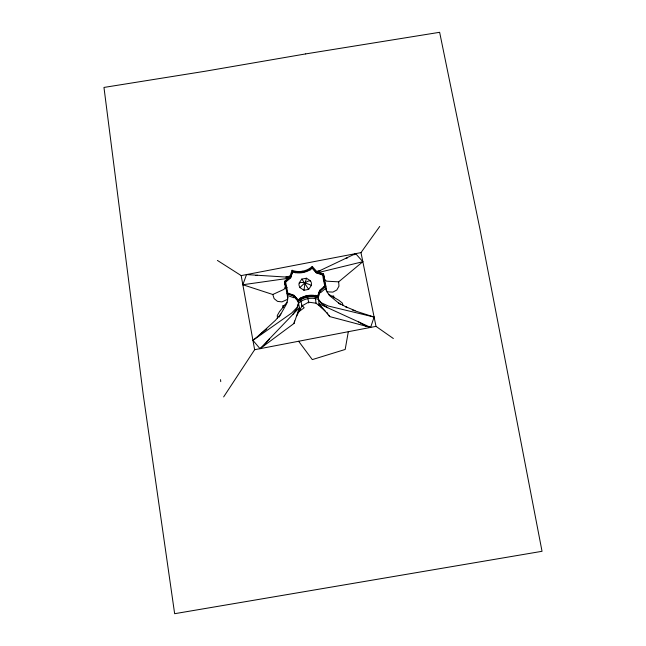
<?xml version="1.0" encoding="UTF-8"?>
<svg xmlns="http://www.w3.org/2000/svg" width="646" height="646" viewBox="0 0 646 646"><rect width="100%" height="100%" fill="white"/><g stroke="black" fill="none" stroke-linecap="round" stroke-linejoin="round"><path stroke-width="0.97" d="M348.315 331.705L345.182 349.462L312.309 359.604L298.622 341.258M266.79 328.846L252.933 340.361L260.039 348.678L294.019 323.452L294.544 320.965M370.61 327.417L319.035 303.781L329.718 316.588L370.61 327.417L374.115 317.065L328.281 306.01L321.224 302.74L318.518 299.518C312.026 296.885 303.547 298.517 298.492 303.37L297.402 307.73L292.864 314.432M299.994 287.648C302.312 284.894 312.511 275.22 311.356 285.459L308.667 289.368L303.959 290.272L299.994 287.648C295.117 278.587 308.207 283.731 311.356 285.459M294.019 323.452L299.469 307.536L260.039 348.678M323.42 287.583L324.833 285.912L319.738 290.304L317.687 296.183C311.307 293.995 303.208 295.545 298.097 299.946L294.003 295.246L287.64 293.058L287.745 293.462L286.735 287.349L285.798 287.535L287.922 297.798M317.735 296.579L319.738 290.304M325.067 311.009L319.277 305.752L318.268 297.41L320.561 290.845L325.899 286.251L323.476 273.896L316.815 271.619L312.244 266.427C307.149 271.296 298.63 272.927 292.097 270.294L289.779 276.811L284.434 281.39L287.082 292.137M298.492 303.37L297.095 307.375L291.661 313.044L252.933 340.361M286.735 287.349L286.848 287.769L285.492 281.721L290.603 277.352L292.67 271.514C299.017 273.678 307.068 272.136 312.163 267.767L316.249 272.426L322.62 274.598L323.589 280.711L324.526 280.534M285.492 281.721L285.613 282.149L290.708 277.788L292.67 271.514M285.677 287.123L285.072 283.667L285.282 286.8L284.07 289.319L272.798 294.495L242.848 284.741L246.522 274.574L287.777 277.174M296.393 316.516L301.997 305.921L308.586 302.15L316.072 303.216L319.277 305.752M299.114 283.029L301.868 279.007L308.667 289.368M279.096 317.138L286.751 303.547L287.672 299.453L287.389 295.908L287.793 298.234M223.645 396.919L254.637 349.712L241.184 275.6L217.411 260.419M241.184 275.6L360.985 252.61L379.711 226.471M269.334 338.98L263.972 345.755M287.074 302.166L279.468 311.687L277.279 315.531L277.433 318.155M280.897 313.94L275.511 320.246L259.103 335.242M299.922 309.466L298.008 301.302C303.127 296.393 311.703 294.746 318.268 297.41M298.145 301.868C303.24 296.966 311.792 295.327 318.341 297.984M292.775 271.958C299.106 274.122 307.141 272.58 312.22 268.227L312.163 267.767M326.028 288.011L320.739 292.565L320.561 290.845M323.476 273.896L324.542 279.266L326.521 281.171L338.665 281.842L362.834 261.711L355.655 253.636L317.687 271.683M290.409 276.585L288.988 277.699L285.177 278.757L242.848 284.741M297.943 312.373L304.185 307.754L301.73 305.146M354.121 254.774L355.655 253.636M290.643 275.931L285.782 277.045M287.405 299.413L281.963 301.884L277.538 301.383L274.122 298.63L272.798 294.495M316.928 271.328L320.376 270.408M345.715 258.36L347.548 257.875M362.834 261.711L321.571 271.772L317.679 272.184M301.803 279.129L306.503 278.224L310.46 280.84M323.589 280.711L324.494 280.098L324.801 283.925M285.58 305.17L282.69 305.728L283.045 307.649M331.689 296.312L333.659 295.933L334.03 297.854M254.637 349.712L376.012 326.375L393.349 338.512M255.679 275.511L257.584 275.277M326.933 291.822L332.9 292.105L336.816 289.997L338.964 286.17L338.665 281.842M352.24 309.967L374.115 317.065M312.22 268.227L316.306 272.87L322.661 275.043L322.62 274.598M288.657 293.769L294.1 295.642L298.186 300.333M286.776 293.76L293.437 296.054L298.008 301.302M287.26 295.456L293.865 297.733L293.437 296.054M316.936 296.28L315.288 295.287M355.122 310.653L345.763 306.745L347.467 307.666L338.456 302.885M365.878 326.157L358.457 321.845M328.499 294.213L338.859 300.277L342.315 303.039L343.147 305.534M327.683 307.738L321.07 303.184L318.518 299.518M340.563 304.613L329.307 295.375L327.021 291.895L326.069 288.479L326.343 290.03M306.503 278.224L305.033 283.134L303.959 290.272M326.892 312.365L327.829 313.778M328.774 315.183L329.718 316.588M320.973 306.357L321.45 307.722M284.434 281.39L286.622 289.23M290.603 277.352L290.708 277.788M323.557 280.283L324.873 286.331M292.097 270.294L292.242 270.949M299.994 298.226L307.399 295.513L308.715 302.95M300.503 299.05L301.997 305.921M295.052 272.394L295.149 272.838M360.985 252.61L376.012 326.375M323.67 276.262L324.292 279.71M302.837 271.885L302.724 271.231L302.982 272.612M309.773 268.663L309.862 269.317M310.274 269.471L310.338 269.923M315.119 296.239L316.072 303.216M312.244 266.427L312.333 267.089M316.249 272.426L316.306 272.87M220.536 379.646L220.746 381.641M325.899 286.251L326.214 290.442M305.695 53.909L205.234 71.23L103.966 87.436L143.154 394.044L174.646 613.7L542.034 551.304L479.97 229.193L439.643 32.3L305.695 53.909"/></g></svg>
